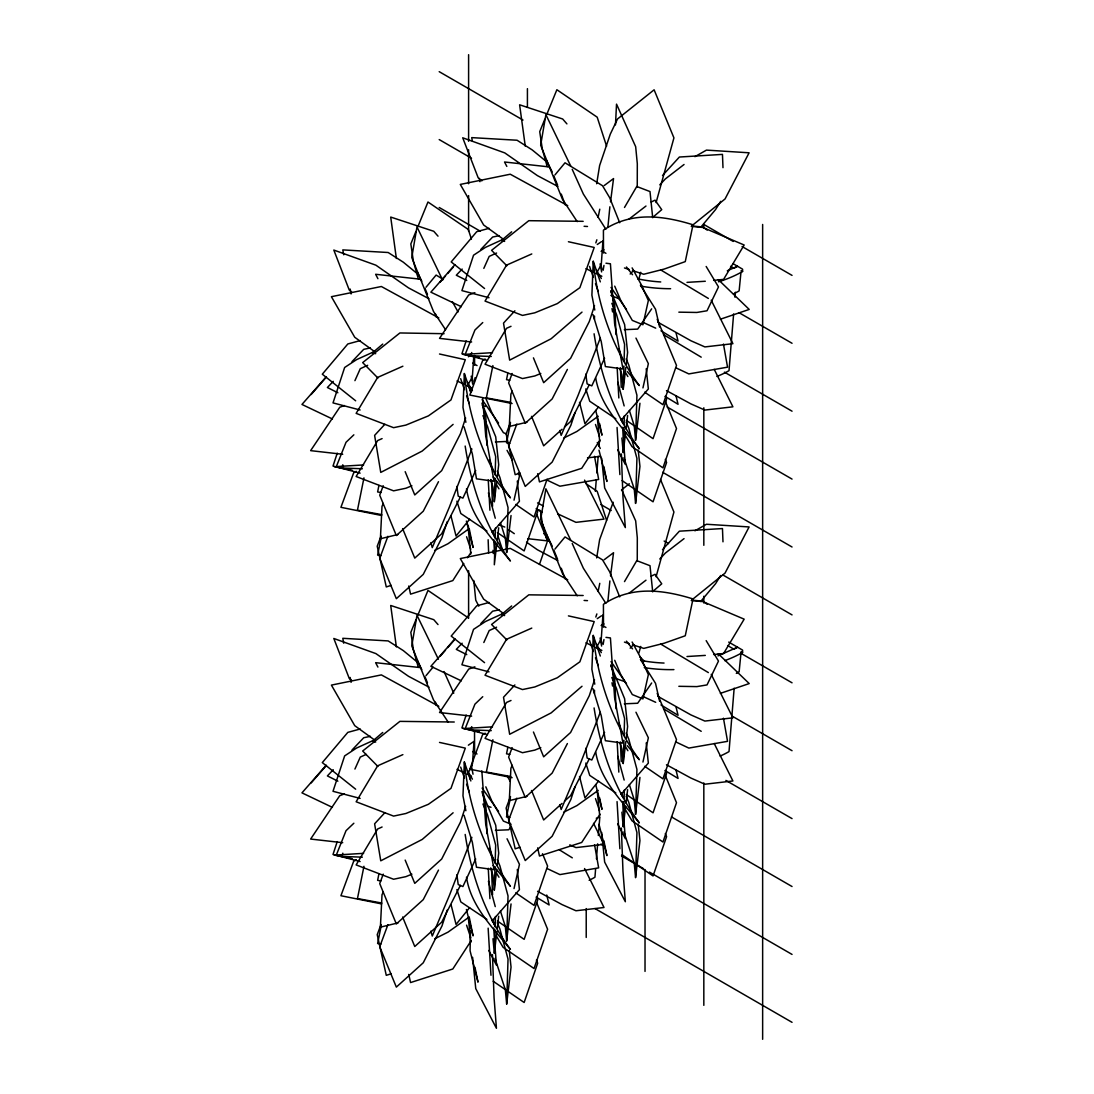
<?xml version="1.0" encoding="UTF-8"?>
<svg xmlns="http://www.w3.org/2000/svg" width="1094" height="1094" viewBox="0 0 1094 1094"><rect width="100%" height="100%" fill="white"/><g stroke="black" fill="none" stroke-linecap="round" stroke-linejoin="round"><path stroke-width="1.5" d="M637.255 187.101L637.31 163.731L635.669 146.705L616.524 104.135L615.484 124.894M637.255 561.249L637.31 537.879L635.669 520.853L621.994 490.454M470.447 931.076L470.078 950.823L477.996 982.152L474.96 967.26M594.452 319.325L594.521 316.043M594.452 693.473L594.521 690.191M490.632 479.569L492.984 487.172L494.324 501.626L495.021 478.297M495.131 474.974L495.678 456.636L487.555 426.523L482.946 415.638M495.021 541.448L494.324 564.777L496.908 542.925M495.131 538.125L495.432 528.128M490.632 867.966L492.984 875.583L494.324 890.037L495.021 866.708M495.131 863.371L495.678 845.047L487.555 814.934L482.946 804.049M492.984 938.734L494.324 953.189L495.021 929.859M495.131 926.522L495.432 916.526M500.45 522.713L505.332 538.057L506.659 552.511L508.026 507.534L499.89 477.408L497.264 471.199M500.45 911.124L505.332 926.468L506.659 940.922L508.026 895.931L499.89 865.819L497.264 859.597M494.98 958.426L505.332 989.619L506.659 1004.073L508.026 959.082L499.89 928.97L497.264 922.748M620.011 368.815L621.898 374.9L623.224 389.355L623.936 366.025M624.086 361.034L624.592 344.364L616.455 314.252L611.847 303.366M621.898 438.051L623.224 452.506L623.977 427.508M624.086 424.185L624.332 415.843M620.011 742.963L621.898 749.048L623.224 763.503L623.936 740.173M624.086 735.182L624.592 718.512L616.455 688.399L611.847 677.514M621.898 812.199L623.224 826.654L623.977 801.656M624.086 798.333L624.332 790.005M629.365 410.441L634.233 425.785L635.559 440.239L636.927 395.249L628.804 365.136L626.165 358.914M623.895 457.743L634.233 488.936L635.559 503.39L636.927 458.4L628.804 428.287L626.165 422.065M629.365 784.589L634.233 799.933L635.559 814.387L636.927 769.41L628.804 739.284L626.165 733.062M623.895 831.891L634.233 863.084L635.559 877.538L636.927 832.548L628.804 802.435L626.165 796.213M470.858 392.568L464.362 373.56L462.981 407.447L465.866 422.298M470.858 780.966L464.362 761.971L462.981 795.858L465.866 810.709M600.305 281.869L593.263 261.288L591.895 295.175L594.78 310.026M600.305 656.017L593.263 635.436L591.895 669.323L594.78 684.174M473.798 356.152L472.348 377.061L467.425 385.69M472.458 763.858L474.03 741.349L468.369 745.178M602.931 240.666L601.262 264.789L596.326 273.418M602.931 614.814L601.262 638.937L596.326 647.566M595.341 491.288L596.298 479.596M596.832 472.923L598.186 456.225M599.006 446.215L599.403 441.21M595.615 868.882L594.945 877.224A82.597 47.685 0 0 1 589.133 880.273M596.435 858.872L597.652 843.843M598.322 835.501L599.813 817.136M733.623 313.923L729.014 370.661A82.597 47.685 0 0 1 716.898 376.445M734.977 297.226L735.373 292.221M734.156 688.181L729.014 751.605A82.597 47.685 0 0 1 720.112 756.063M607.881 227.388L609.878 206.793M607.881 601.536L609.878 580.941M740.953 272.324L739.134 290.895A96.901 55.944 0 0 1 733.418 293.93M740.953 653.255L739.134 671.825A96.901 55.944 0 0 1 736.33 673.384M494.324 501.626L496.717 481.456M497.305 476.41L498.7 464.649L495.719 436.848L483.247 406.544M497.305 539.561L498.7 527.8M506.659 552.511L511.048 515.534M494.324 890.037L496.717 869.867M497.305 864.821L498.7 853.06L495.719 825.259L483.247 794.955M494.324 953.189L496.908 931.336M497.305 927.972L498.7 916.198M506.659 940.922L511.048 903.945M506.659 1004.073L511.048 967.096L509.284 950.741M623.224 389.355L625.809 367.502M626.219 364.138L627.614 352.377L624.619 324.576L610.903 291.25M623.224 452.506L625.618 432.335M626.014 428.971L627.614 415.529M635.559 440.239L639.949 403.262M635.559 503.39L639.949 466.413L638.199 450.058M623.224 763.503L625.809 741.65M626.219 738.286L627.614 726.525L624.619 698.724L610.903 665.398M623.224 826.654L625.618 806.483M626.014 803.119L627.614 789.677M635.559 814.387L639.949 777.41M635.559 877.538L639.949 840.561L638.199 824.206M610.52 201.816L613.543 178.568L604.175 185.583M610.52 575.964L613.543 552.716L604.175 559.745M596.668 183.751L599.635 165.495L610.274 134.179L617.536 118.972L654.116 89.804L673.931 137.885L656.099 202.581M596.668 557.899L599.635 539.643L613.173 502.242M474.522 380.931L475.056 377.703M603.15 270.273L603.956 265.432M603.15 644.421L603.956 639.58M363.96 477.873L357.464 510.16L381.751 514.631M378.921 485.476L377.621 491.944L380.862 492.532M381.204 537.332L377.621 555.096L380.862 555.684M363.96 866.284L357.464 898.557L381.751 903.042M378.921 873.887L377.621 880.342L380.862 880.943M492.874 365.601L486.365 397.874L510.652 402.36M381.204 925.743L377.621 943.493L380.862 944.095M507.835 373.204L506.522 379.659L509.763 380.261M510.433 423.446L506.522 442.81L509.763 443.412M492.874 739.749L486.365 772.036L510.652 776.508M507.835 747.352L506.522 753.821L509.763 754.409M510.433 797.594L506.522 816.958L509.763 817.56M598.117 217.296L599.785 209.186M598.117 591.444L599.785 583.334M514.03 500.177L519.459 475.931L518.187 473.073M514.03 888.588L519.459 864.342L507.042 838.756M642.944 387.905L648.359 363.659L635.956 338.073M642.944 762.053L648.359 737.807L635.956 712.221M342.819 464.772L342.025 468.027L362.36 468.752M342.819 853.183L342.025 856.424L362.36 857.163M471.719 352.5L470.926 355.755L491.261 356.48M471.719 726.648L470.926 729.903L491.261 730.628M656.099 576.729L673.931 512.033L660.502 479.473M638.923 278.779L640.728 272.283M638.923 652.927L640.728 646.431M337.239 453.176L333.014 466.044L360.117 473.141M466.153 340.904L461.914 353.772L487.432 360.446M337.239 841.587L333.014 854.455L360.117 861.552M466.153 715.052L461.914 727.92L487.432 734.594M465.62 417.949L460.383 433.839L441.675 470.639L414.763 494.953L405.177 471.678M447.2 521.688L441.962 537.578L423.255 574.377L396.343 598.692L379.727 558.35L387.905 536.306M594.521 305.677L589.283 321.568L570.576 358.367L543.663 382.681L533.434 357.861M575.061 412.588L570.863 425.306L552.155 462.106L525.243 486.42L508.628 446.078L516.819 424.034M465.62 806.36L460.383 822.25L441.675 859.05L414.763 883.364L405.177 860.089M447.2 910.099L441.962 925.989L423.255 962.788L396.343 987.103L379.727 946.761L387.905 924.717M594.521 679.825L589.283 695.716L570.576 732.515L543.663 756.829L533.434 732.009M575.061 786.736L570.863 799.454L552.155 836.254L525.243 860.568L508.628 820.226L516.819 798.182M595.82 242.923L596.859 239.791M595.82 617.071L596.859 613.939M547.055 479.254L534.05 516.983L515.766 504.443M539.465 564.408L547.055 542.405M471.883 448.937L449.265 507.384L432.267 547.629L430.872 542.747M600.237 338.21L578.179 395.112L561.167 435.357L559.772 430.475M471.883 837.348L449.265 895.795L432.267 936.04L430.872 931.158M600.237 712.358L578.179 769.26L561.167 809.505L559.772 804.623M383.228 485.75L379.727 495.199L396.343 535.54L423.255 511.226L438.489 481.688M512.142 373.478L508.628 382.927L525.243 423.269L552.155 398.954L567.389 369.416M383.228 874.161L379.727 883.61L396.343 923.951L423.255 899.637L438.489 870.099M512.142 747.626L508.628 757.075L525.243 797.417L552.155 773.102L567.389 743.564M381.054 536.115L377.225 546.248L386.278 586.945L391.16 585.372M510.501 422.393L506.125 433.962L515.178 474.673L520.06 473.1M381.054 924.512L377.225 934.645L386.278 975.342L391.16 973.783M510.501 796.541L506.125 808.124L515.178 848.821L520.06 847.248M415.898 231.518L410.824 243.935L413.436 261.507L418.318 278.888M417.812 226.855L427.973 202.007L468.3 229.466L471.432 239.135M544.812 119.246L539.725 131.663L542.337 149.235L547.219 166.616M546.713 114.583L556.873 89.735L597.201 117.195L606.596 146.213M415.898 619.929L410.824 632.346L413.436 649.918L418.318 667.299M417.812 615.266L427.973 590.418L468.3 617.878M354.921 380.657L360.282 368.692L367.666 365.3M483.822 268.372L489.196 256.406L496.58 253.029M354.921 769.055L360.282 757.089L366.189 754.395M483.822 642.52L489.196 630.554L496.58 627.177M383.338 503.459L382.011 506.317L380.397 538.74L398.025 534.487M512.238 391.187L510.912 394.045L509.298 426.469L526.925 422.216M383.338 891.87L382.011 894.728L380.397 927.151L398.025 922.898M512.238 765.335L510.912 768.193L509.298 800.617L526.925 796.364M475.685 470.529L462.899 498.139L458.222 496.17L456.882 486.406M604.585 358.258L591.799 385.867L587.122 383.898L585.782 374.134M475.685 858.94L462.899 886.55L458.222 884.581L456.882 874.817M604.585 732.406L591.799 760.015L587.122 758.046L585.782 748.282M460.383 496.991L441.675 533.79L414.763 558.104L402.619 528.621M589.283 384.719L570.576 421.518L564.463 427.043M460.383 885.402L441.675 922.201L414.763 946.515L402.619 917.032M589.283 758.867L570.576 795.666L564.463 801.191M467.425 774.101L472.348 765.472M624.496 207.463L636.763 186.5L650 191.559L652.708 217.72M624.496 581.611L636.763 560.648L650 565.707L652.708 591.881M720.7 201.337L715.585 209.528L700.707 227.306M720.7 575.485L715.585 583.676L700.707 601.454M463.747 563.478L452.807 580.599L410.565 594.151L408.746 586.015M467.384 557.762L471.145 552.292M651.668 308.85L637.679 329.103L624.332 329.677M510.638 827.078L508.778 829.785L495.418 830.36M651.668 682.998L637.679 703.251L624.332 703.825M600.045 440.02L581.707 468.314L539.465 481.88L537.646 473.729M471.145 940.703L452.807 968.997L410.565 982.562L408.746 974.412M600.045 814.168L581.707 842.462L539.465 856.028L537.646 847.891M469.627 519.253L456.048 536.019L451.043 516.245M598.527 406.982L584.948 423.734L579.519 402.318M469.627 907.664L456.048 924.416L451.043 904.656M598.527 781.13L584.948 797.895L579.519 776.466M426.031 287.23L436.109 275.059L443.33 279.462M554.932 174.958L565.024 162.787L602.507 185.707L609.673 197.686L619.696 222.738M426.031 675.627L433.087 667.121M554.932 549.106L565.024 536.935L602.507 559.854L609.673 571.834L619.696 596.886M311.134 394.537L326.45 376.965M440.048 282.266L445.518 275.989M447.706 273.473L453.176 267.196M492.122 532.559L519.431 501.23L517.312 481.073M621.023 420.287L648.345 388.958L646.212 368.801M311.134 782.948L326.45 765.376M440.048 656.414L445.518 650.137M447.706 647.621L454.27 640.086M492.122 920.97L519.431 889.641L517.312 869.484M621.023 794.435L648.345 763.106L646.212 742.949M326.053 376.965L301.958 404.452L332.426 418.975M454.954 264.693L430.872 292.18L461.34 306.703M326.053 765.376L301.958 792.863L332.426 807.386M454.954 638.841L430.872 666.328L461.34 680.851M662.513 175.505L679.388 157.03L722.464 154.391L722.984 167.669M662.513 549.653L679.388 531.178L722.464 528.552L722.984 541.817M384.842 424.294L374.613 435.385L380.753 472.403L422.229 451.043L453.107 424.376M514.891 310.792L503.513 323.113L509.654 360.131L551.13 338.757L582.008 312.105M384.842 812.705L374.613 823.796L380.753 860.814L422.229 839.44L453.107 812.787M514.891 684.94L503.513 697.261L509.654 734.279L551.13 712.905L582.008 686.253M659.764 184.886L665.384 178.896L684.051 164.483M659.764 559.034L665.384 553.044L684.051 538.631M333.26 381.341L327.393 387.495L337.868 392.76M352.008 361.635L363.728 349.328L370.401 347.919M462.16 269.069L456.307 275.223L466.769 280.488M480.909 249.364L492.628 237.056L499.302 235.648M333.26 769.738L327.393 775.906L337.868 781.171M352.008 750.046L363.728 737.739L370.401 736.33M462.16 643.217L456.307 649.371L466.769 654.636M480.909 623.512L492.628 611.204L499.302 609.796M630.158 274.047L633.672 270.382M630.158 648.195L633.672 644.53M691.777 225.843L725.048 198.958L749.103 152.791L706.451 150.11L694.922 156.661M691.777 599.991L725.048 573.106L749.103 526.939L706.451 524.258L694.922 530.809M353.854 434.824L346.019 442.291L336.337 466.591L363.591 464.936M482.755 322.552L474.933 330.019L465.237 354.319L492.491 352.665M482.755 696.7L474.933 704.167L465.237 728.467L492.491 726.813M353.854 823.235L346.019 830.702L336.337 855.002L363.591 853.347M562.015 429.258L543.663 445.832L531.52 416.349M562.015 803.406L543.663 819.98L531.52 790.497M652.954 217.2L661.733 209.665L655.046 200.161L651.19 202.021M652.954 591.348L661.733 583.813L655.046 574.323L651.19 576.169M511.65 231.805L501.38 240.557L504.607 241.391M382.75 344.077L372.48 352.829L375.693 353.677M511.65 605.953L501.38 614.705L504.607 615.553M382.75 732.474L372.48 741.24L375.693 742.074M621.46 489.989L629.296 483.753M629.036 219.087L645.98 206.041M629.036 593.235L645.98 580.189M598.227 416.253L576.948 431.433L563.601 438.12M469.326 528.525L448.048 543.704L434.701 550.391M598.227 790.401L576.948 805.581L563.601 812.268M469.326 916.936L448.048 932.115L434.701 938.802M597.269 244.495L601.522 241.624M468.369 356.767L471.199 354.853M597.269 618.643L601.522 615.772M485.175 359.037L482.563 360.61L469.832 395.043L512.101 403.536M356.261 471.323L353.649 472.882L340.918 507.315L381.574 515.493M485.175 733.185L482.563 734.758L469.832 769.191L512.101 777.684M356.261 859.72L353.649 861.293L340.918 895.726L381.574 903.89M601.139 251.388L603.997 249.829M601.139 625.536L603.997 623.977M503.486 239.162L485.49 247.353L473.538 255.217L461.914 290.621L489.018 297.718M374.586 351.447L356.589 359.625L344.637 367.488L333.014 402.907L360.117 409.99M503.486 613.31L485.49 621.501L473.538 629.365L461.914 664.769L489.018 671.866M374.586 739.845L356.589 748.036L344.637 755.899L333.014 791.304L360.117 798.401M531.78 253.945L506.549 265.145L485.039 301.082L522.494 315.414L534.788 312.816L557.297 303.612L579.875 287.667L594.206 247.449L568.415 241.733M402.879 366.216L377.649 377.416L356.138 413.368L393.594 427.686L405.888 425.087L428.397 415.884L450.974 399.939L465.306 359.721L439.514 354.005M511.007 326.313L506.549 328.296L485.039 364.234L522.494 378.565L534.788 375.967L540.792 373.505M382.093 438.598L377.649 440.567L356.138 476.519L393.594 490.837L405.888 488.239L411.891 485.777M531.78 628.093L506.549 639.293L485.039 675.244L522.494 689.562L534.788 686.964L557.297 677.76L579.875 661.815L594.206 621.597L568.415 615.881M511.007 700.475L506.549 702.444L485.039 738.382L522.494 752.713L534.788 750.115L540.792 747.653M402.879 754.628L377.649 765.827L356.138 801.765L393.594 816.097L405.888 813.498L428.397 804.295L450.974 788.35L465.306 748.118L439.514 742.416M382.093 826.996L377.649 828.979L356.138 864.916L393.594 879.248L405.888 876.65L411.891 874.188M727.305 270.792L737.534 266.252L734.006 268.29L730.587 266.321M717.938 655.88L737.534 647.197L734.006 649.234L727.633 645.556M474.864 292.672L468.67 294.983L439.528 338.374L471.623 342.012M344.405 405.532L339.755 407.255L310.628 450.646L342.723 454.283M474.864 666.82L468.67 669.131L439.528 712.522L471.623 716.16M344.405 793.929L339.755 795.666L310.628 839.057L342.723 842.695M720.385 319.216L749.212 309.424L718.266 279.613M720.385 693.364L749.212 683.572L718.266 653.761M596.285 818.257L599.485 817.177M489.1 228.331L476.724 231.682L451.207 261.931L484.56 288.515M360.199 340.603L347.824 343.967L322.306 374.203L355.659 400.801M489.1 602.479L476.724 605.83L451.207 636.079L484.56 662.663M360.199 729.001L347.824 732.365L322.306 762.6L355.659 789.198M587.519 457.853L600.702 456.335M604.011 844.349L575.964 847.604L569.769 844.869M705.302 281.254L687.005 282.375M713.616 280.392L723.585 279.367L744.166 245.015L702.758 227.456L691.258 226.335M705.302 655.402L687.005 656.523M713.616 654.54L723.585 653.515L744.166 619.163L702.758 601.604L691.258 600.483M495.418 441.949L507.11 441.443M583.17 221.33L528.799 220.687L491.589 250.335L506.837 265.774M444.096 333.697L399.898 332.959L362.675 362.606L377.936 378.045M583.17 595.492L528.799 594.835L491.589 624.483L506.837 639.922M454.256 722.013L399.898 721.37L362.675 751.017L377.936 766.456M678.854 312.159L696.864 312.46L707.039 310.764L718.484 286.929L706.163 266.471M678.854 686.307L696.864 686.608L707.039 684.912L718.484 661.077L706.163 640.633M584.1 226.294L587.492 226.485M584.1 600.442L587.492 600.633M692.858 226.075L703.032 227.032L707.148 230.082M692.858 600.223L703.032 601.18L707.148 604.23M549.106 166.903L504.525 161.994L506.823 166.397M420.205 279.175L375.625 274.279L377.922 278.683M527.65 538.686L549.106 541.051M420.205 667.586L375.625 662.677L377.922 667.08M605.98 263.216L610.425 263.791L614.623 323.728L622.951 368.965L605.392 366.558L601.249 341.588L592.962 314.58M605.98 637.364L610.425 637.939L614.623 697.876L622.951 743.113L605.392 740.706L601.249 715.749L592.962 688.728M463.131 354.374L479.391 357.642M334.231 466.646L352.118 470.242M463.131 728.522L479.391 731.79M334.231 855.057L352.118 858.653M624.455 267.962L629.269 269.534M632.496 270.587L643.751 274.252L664.154 269.083L685.268 261.616L693.008 224.776C662.485 215.368 631.279 211.566 603.423 230.164L603.505 252.987M624.455 642.11L629.269 643.682M632.496 644.735L643.751 648.4L664.154 643.231L685.268 635.764L693.008 598.924C662.485 589.516 631.279 585.714 603.423 604.312L603.505 627.135M498.563 524.819L504.799 527.062M506.44 433.921L503.404 432.677L499.438 426.51L491.657 412.26L485.818 398.421M510.994 824.192L503.404 821.088L491.657 800.671L485.818 786.832M643.299 322.498L655.703 328.159M643.299 696.646L655.703 702.307M675.955 367.844L688.823 373.916L727.551 367.174L723.462 344.063M547.055 480.116L559.923 486.201L598.65 479.459L594.548 456.335M675.955 741.992L688.823 748.077L727.551 741.335L723.462 718.211M547.055 868.527L559.923 874.598L598.65 867.857L594.548 844.746M585.933 268.673L593.167 272.119M596.066 273.5L601.864 276.249M457.032 380.944L464.266 384.391M467.165 385.772L471.514 387.837M585.933 642.821L593.167 646.267M596.066 647.648L601.864 650.397M457.032 769.356L464.266 772.802M467.165 774.183L471.514 776.248M557.885 186.459L537.386 175.601L504.799 152.914L462.721 137.789L478.16 177.748L481.825 180.907M428.985 298.73L408.486 287.872L375.898 265.186L333.82 250.061L349.246 290.019L351.707 292.125M557.885 560.607L537.386 549.749L526.529 542.186M428.985 687.141L408.486 676.283L375.898 653.597L333.82 638.472L349.246 678.43L351.707 680.536M666.478 390.626L690.929 403.905L704.878 410.072L732.912 406.818L714.218 369.362M537.578 502.898L543.335 506.03M557.708 513.838L575.964 522.344L604.011 519.103L584.565 480.129M666.478 764.774L690.929 778.066L704.878 784.22L732.912 780.979L714.218 743.51M537.578 891.309L562.029 904.588L575.964 910.755L604.011 907.5L584.565 868.54M601.577 250.868L605.939 253.316M472.663 363.14L477.039 365.587M601.577 625.016L605.939 627.464M472.663 751.551L477.039 753.998M567.718 205.645L510.269 174.22L460.3 184.421L483.644 224.981L503.09 239.039M438.803 317.916L381.368 286.505L331.4 296.693L354.743 337.267L374.189 351.311M567.718 579.793L510.269 548.367L460.3 558.569L483.644 599.143L503.09 613.187M438.803 706.327L381.368 674.902L331.4 685.104L354.743 725.664L374.189 739.722M660.721 269.917L708.365 298.443M663.648 334.737L701.213 357.164M660.721 644.065L708.365 672.591M663.648 708.885L701.213 731.312M439.2 71.671L523 120.053M733.226 241.432L703.825 224.461L703.825 227.853M742.06 246.519L792.042 275.387M733.13 263.709L742.594 269.179L742.594 271.49A101.797 58.775 0 0 1 718.43 281.814M741.117 270.628L742.594 271.49M439.2 139.581L471.541 158.247M739.12 312.734L792.042 343.284M439.2 207.477L480.362 231.244M724.406 372.151L792.042 411.194M667.08 406.954L792.042 479.09M662.663 472.307L792.042 547M600.921 504.566L611.204 510.501M664.14 541.051L668.543 543.609M722.943 575.006L792.042 614.896M728.713 642.096L742.594 650.109L742.594 652.434A101.797 58.775 0 0 1 724.748 660.639M741.117 651.573L742.594 652.434M740.583 653.104L792.042 682.806M731.763 715.914L792.042 750.703M725.883 780.419L792.042 818.613M671.484 816.917L792.042 886.523M600.921 844.076L603.861 845.771M621.501 855.959L643.559 868.691M649.439 872.082L792.042 954.419M595.04 908.581L792.042 1022.329M660.981 330.798L678.048 341.123L676.037 332.849M665.248 396.52L678.048 404.274L676.037 396.001M536.347 508.792L542.036 512.238M660.981 704.946L678.048 715.271L676.037 706.997M665.248 770.668L678.048 778.422L676.037 770.149M536.347 897.203L549.147 904.957L546.74 895.029M559.431 849.86L572.312 857.846M615.813 418.77L589.721 401.238L585.796 388.903M486.912 531.041L460.82 513.51L456.895 501.175M615.813 792.918L589.721 775.386L585.796 763.051M486.912 919.452L460.82 901.921L456.895 889.586M586.083 483.767L597.201 491.343L606.596 520.361M644.667 392.172L662.95 404.712L676.502 365.41L657.193 319.27M626.315 420.342L653.05 438.653L666.588 399.351L665.316 396.26M622.103 480.594L653.05 501.804L666.588 462.502L665.316 459.412M497.414 532.614L524.149 550.925L537.687 511.623L536.416 508.532M644.667 766.32L662.95 778.86L676.502 739.558L657.193 693.418M626.315 794.49L653.05 812.801L666.588 773.499L665.316 770.408M622.103 854.742L653.05 875.952L666.588 836.65L665.316 833.56M515.766 892.854L534.05 905.381L547.602 866.092L542.515 853.717M497.414 921.025L524.149 939.336L537.687 900.034L536.416 896.943M493.203 981.277L524.149 1002.487L537.687 963.185L536.416 960.094M658.096 322.333L690.929 340.767L704.878 346.921L732.912 343.68L711.223 300.207M658.096 696.481L690.929 714.915L704.878 721.069L732.912 717.828L711.223 674.355M508.874 529.893L514.303 533.681M546.289 161.474L532.204 149.919L517.065 140.237L471.705 137.625L472.321 140.894M417.388 273.746L403.303 262.191L388.165 252.509L342.805 249.897L343.721 254.793M543.732 533.53L546.289 535.622M417.388 662.157L403.303 650.602L388.165 640.92L342.805 638.308L343.721 643.204M639.908 657.002L644.694 661.46M566.911 123.882L562.672 119L519.609 104.792L525.27 146.213M438.01 236.154L433.771 231.285L390.708 217.063L396.37 258.485M438.01 624.565L433.771 619.683L390.708 605.474L396.37 646.896M627.272 371.536L639.32 385.594C612.804 349.451 597.639 305.691 593.263 261.288M627.272 745.684L639.32 759.742C612.804 723.599 597.639 679.839 593.263 635.436M626.452 266.991L632.523 274.731M626.452 641.139L632.523 648.879M493.189 477.039L510.419 497.866C483.904 461.723 468.738 417.963 464.362 373.56M493.189 865.45L510.419 886.277C483.904 850.12 468.738 806.374 464.362 761.971M626.465 309.479L611.013 287.421M498.563 423.091L482.112 399.693M626.465 683.627L611.013 661.569M498.563 811.502L482.112 788.104M577.222 221.631L562.425 199.231L540.668 145.228L545.879 114.651L570.836 166.247M445.545 329.704L433.525 311.503L411.768 257.5L416.978 226.923L442.619 280.064M577.222 595.779L562.425 573.379L540.668 519.376L545.879 488.799L570.836 540.395M448.321 722.313L433.525 699.914L411.768 645.911L416.978 615.334L438.393 659.231M640.4 285.206L655.525 309.205L659.614 327.051M640.4 659.354L655.525 683.353L659.614 701.199M605.857 229.22L583.362 194.062L572.217 169.338M458.058 311.968L452.369 301.698M605.857 603.368L583.362 568.21L572.217 543.486M625.412 372.411L627.888 376.568M624.592 434.181L632.004 446.653L662.95 467.849L676.502 428.561L665.07 400.719M496.512 484.683L498.987 488.84M625.412 746.559L627.888 750.716M624.592 808.329L632.004 820.801L662.95 842.011L676.502 802.709L665.07 774.867M496.512 873.094L498.987 877.251M496.512 936.245L503.103 947.336L534.05 968.532L547.602 929.244L536.798 902.947M596.38 269.986L601.317 278.478M467.48 382.257L472.417 390.749M596.38 644.134L601.317 652.626M467.48 770.668L472.417 779.16M632.113 267.88L641.33 284.768L648.359 300.508L642.944 324.754L632.305 320.405L620.558 299.988L614.719 286.149M632.113 642.028L641.33 658.916L648.359 674.656L642.944 698.902L632.305 694.553L620.558 674.136L614.719 660.297M507.042 450.345L512.43 460.191M507.042 775.605L510.119 781.225M617.672 449.757L625.344 464.444L623.758 444.232M617.672 823.905L625.344 838.592L623.758 818.38M478.816 606.09L475.753 600.223L473.757 580.449M488.772 950.44L496.43 965.127L494.994 946.597M546.234 159.984L552.21 171.936M597.269 442.455L600.264 448.458M417.334 272.256L421.805 281.213M546.234 534.132L552.21 546.084M593.536 823.372L603.259 842.859M417.334 660.653L421.805 669.624M444.014 671.566L453.764 693.199M497.92 535.896L502.037 548.491M553.92 176.161L557.598 185.132M561.277 194.089L565.147 204.81M553.92 550.323L557.598 559.28M561.277 568.237L565.147 578.958M536.798 514.536L547.602 540.833M425.019 288.447L427.467 294.423M425.019 676.844L427.467 682.82M466.878 522.7L468.656 527.308M618.862 349.164L622.472 358.75M621.269 418.701L623.06 423.501M618.862 723.312L622.472 732.898M621.269 792.849L623.06 797.649M489.36 459.836L493.558 471.022M492.355 530.973L494.762 537.373M489.36 848.247L493.558 859.433M492.355 919.384L494.762 925.77M589.57 266.43L593.331 277.356M595.492 283.592L598.172 291.401M589.57 640.578L593.331 651.504M595.492 657.74L598.172 665.549M460.67 378.702L464.43 389.628M466.577 395.864L469.271 403.672M460.67 767.099L464.43 778.039M466.577 784.275L469.271 792.083M595.492 424.486L599.621 436.93M595.492 798.634L599.621 811.078M466.577 536.757L470.721 549.202M466.577 925.168L470.721 937.613M464.047 426.851L472.348 453.873L476.478 478.83L494.05 481.237L485.722 436L482.632 398.462M464.047 815.262L472.348 842.271L476.478 867.241L494.05 869.648L485.722 824.411L481.839 770.873M547.219 540.764L542.337 523.383L540.436 510.611M610.876 290.854L614.76 305.171L616.045 334.655M610.876 665.002L614.76 679.319L616.045 708.803M481.975 403.139L485.859 417.443L487.062 445.299M481.975 791.536L485.859 805.854L487.062 833.696M617.741 382.162L624.154 405.929M617.741 756.31L624.154 780.077M488.416 492.847L495.254 518.214M488.416 881.258L495.254 906.611M595.71 410.469L601.973 435.193L599.608 423.61M598.992 450.14L606.91 481.469L603.874 466.577M595.71 784.617L601.973 809.341L599.608 797.758M598.992 824.288L606.91 855.617L603.874 840.725M466.4 521.086L473.059 547.465L469.353 529.264M466.4 909.497L473.059 935.876L469.353 917.675M435.439 313.841L436.246 317.082M435.439 702.252L436.246 705.493M600.921 264.693L602.042 269.589M600.921 638.855L602.042 643.737M472.02 376.979L473.141 381.861M469.353 387.358L470.037 390.695M469.353 775.769L470.037 779.092M595.738 378.127C600.456 406.147 622.007 427.467 639.32 448.745C614.199 415.173 600.469 374.832 594.083 333.779M595.738 752.289C600.456 780.309 622.007 801.615 639.32 822.893C614.199 789.321 600.469 748.98 594.083 707.927M466.509 488.758C470.735 517.517 492.738 539.342 510.419 561.017C485.298 527.445 471.555 487.103 465.169 446.051M466.509 877.169C470.735 905.928 492.738 927.753 510.419 949.428C485.298 915.856 471.555 875.515 465.169 834.462M600.114 263.886L601.618 271.914M600.114 638.034L601.618 646.062M479.377 178.431L479.992 181.686M471.199 376.158L472.717 384.185M471.815 767.783L473.018 774.196M350.176 289.062L351.092 293.958M350.176 677.473L351.092 682.369M611.997 308.604L612.572 311.913M611.997 682.752L612.572 686.061M601.673 458.277L604.654 487.938L625.344 527.595L622.978 497.264L621.365 453.942M597.228 416.951L599.717 441.675M601.673 832.438L604.654 862.086L625.344 901.743L622.978 871.412L621.365 828.09M597.228 791.099L599.717 815.823M468.328 529.222L470.817 553.947M472.594 957.318L475.753 988.62L496.43 1028.278L494.078 997.947L492.464 954.624M468.328 917.634L470.817 942.358M492.984 550.323L493.285 553.537M623.238 437.491L622.65 427.33M618.821 397.956L617.153 367.611M619.874 474.577L617.057 427.467M623.238 811.639L622.65 801.478M618.821 772.104L617.153 741.773M619.874 848.725L617.057 801.615M494.461 551.444L493.75 539.602M489.921 510.228L488.252 479.897M494.461 939.855L493.75 928.013M489.921 898.639L488.252 868.294M490.974 975.26L488.143 928.15M622.254 418.838L622.404 422.243M622.254 792.986L622.404 796.391M493.339 531.11L493.503 534.515M488.649 553.085L488.143 539.739M493.339 919.521L493.503 922.912M620.407 367.83L621.255 387.481M620.407 741.978L621.255 761.629M491.507 480.102L492.56 506.358M491.507 868.513L492.56 894.769M474.564 355.482L474.605 365.273M474.522 730.847L474.605 753.67M762.641 224.461L762.641 1039.3M703.825 407.802L703.825 545.304M703.825 596.23L703.825 603.026M703.825 782.962L703.825 1005.345M645.022 869.539L645.022 971.404M586.22 908.581L586.22 937.449M527.417 88.655L527.417 107.321M468.601 54.7L468.601 141.276M468.601 149.769L468.601 183.724M468.601 195.594L468.601 231.244M468.601 570.767L468.601 618.301M539.834 510.214A82.597 47.685 0 0 1 536.539 510.255M485.64 406.448A101.797 58.775 0 0 1 482.399 405.327M660.735 281.951A94.645 54.645 0 0 1 637.706 278.847M618.848 298.621A96.901 55.944 0 0 1 610.849 295.366M670.608 288.707A101.797 58.775 0 0 1 640.879 286.136M664.044 663.06A94.645 54.645 0 0 1 641.057 660.461M625.098 681.658A96.901 55.944 0 0 1 615.594 678.321M673.918 669.61A101.797 58.775 0 0 1 644.27 667.641M491.028 807.276A96.901 55.944 0 0 1 488.088 806.346"/></g></svg>
